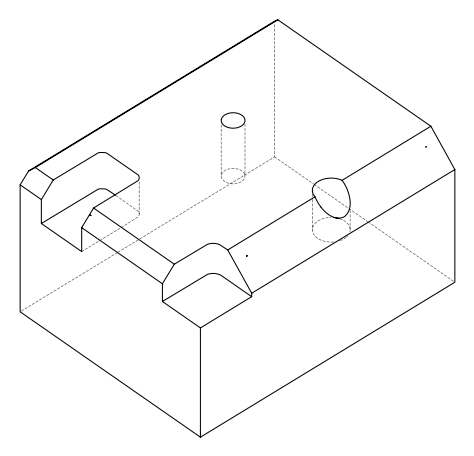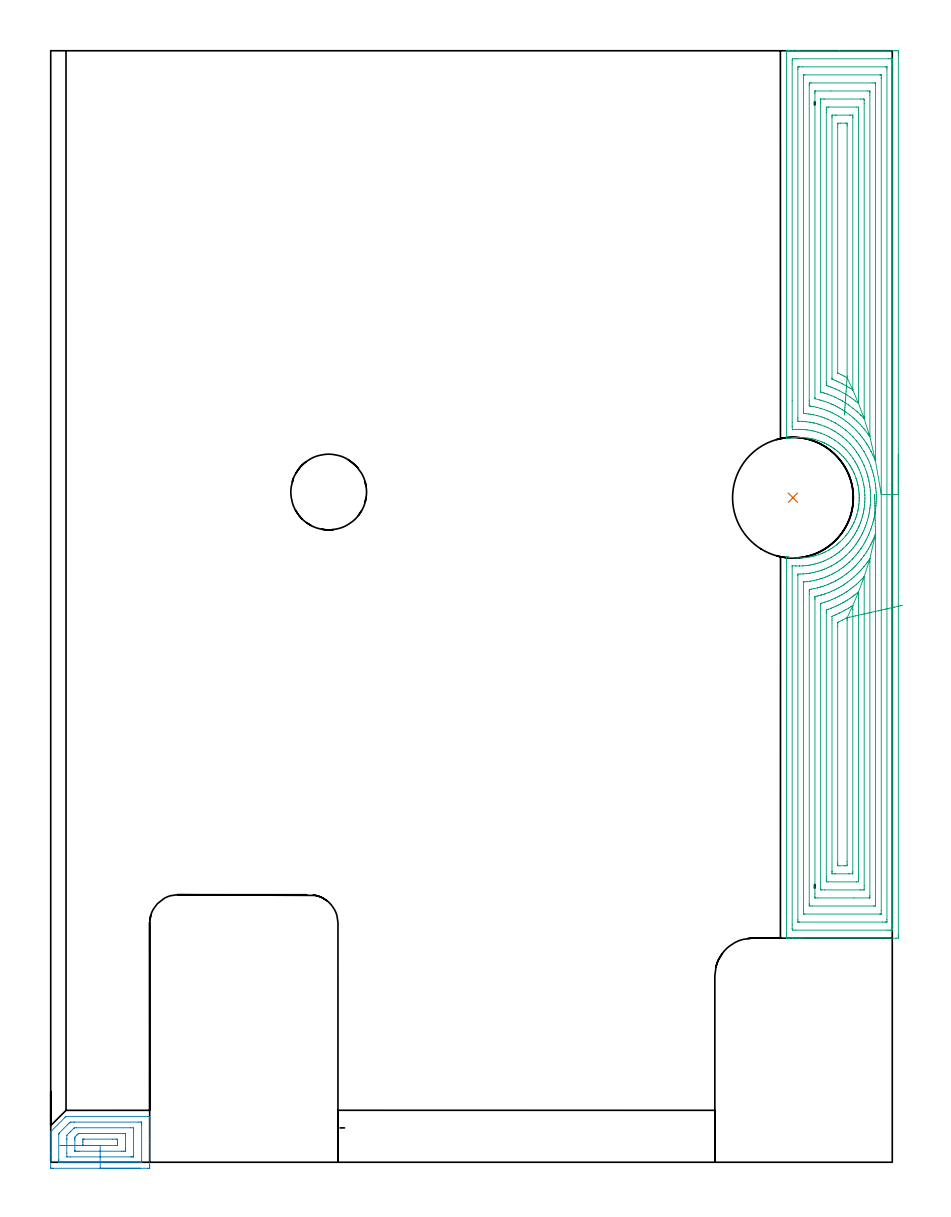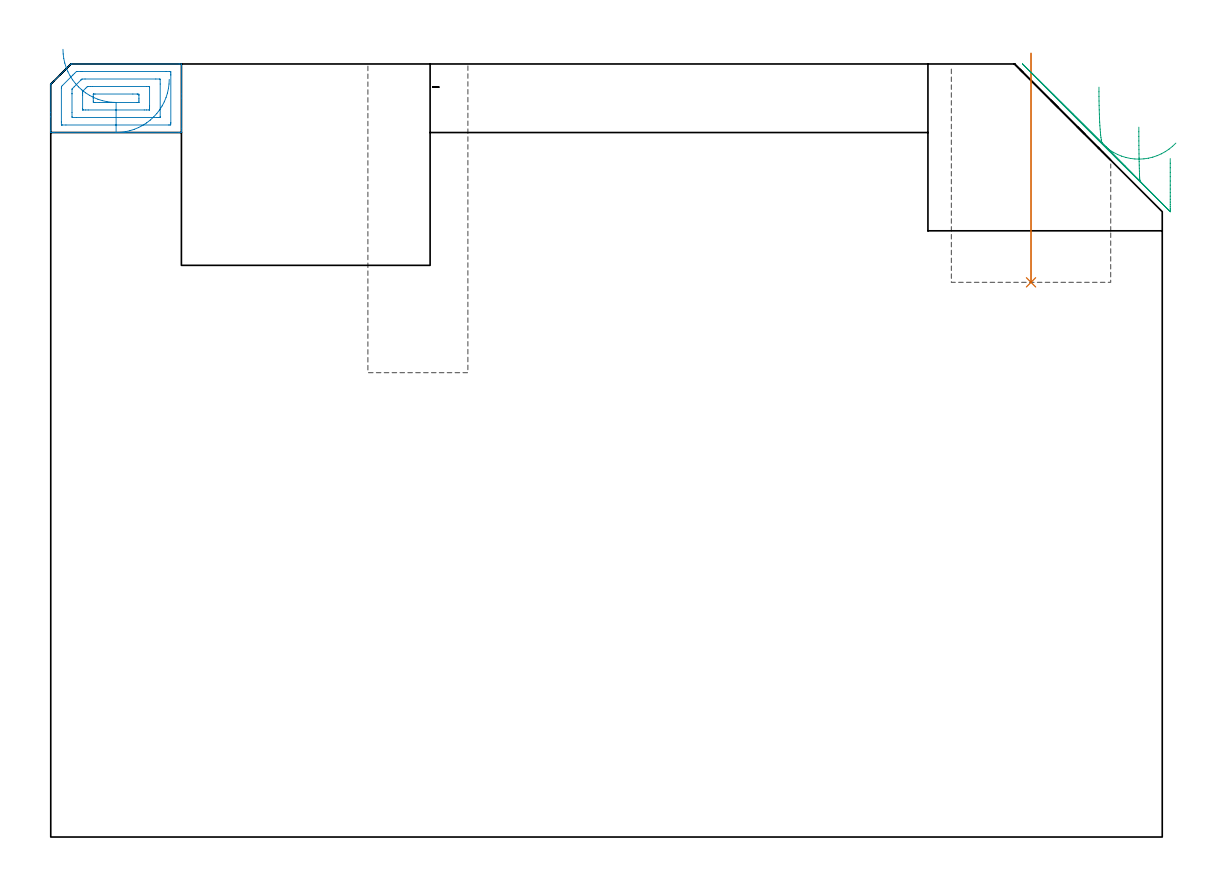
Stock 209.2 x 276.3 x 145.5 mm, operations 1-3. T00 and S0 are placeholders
(PLAN: 8 operations, 4 tool changes, 46 min)
(1 INDEXABLE_INSERT_DRILL_BLIND_HOLE_FROM_SOLID | STEP1POCKET | UGT0302_009 | 0.17 min | 29039 mm3)
(2 AREA_MILL | FG_CHAMFER_SURFACE | UGT0205_001 | 1.21 min | 2611 mm3)
(3 AREA_MILL_1 | FG_CHAMFER_SURFACE_1 | UGT0205_001 | 17.38 min | 85030 mm3)
(4 AREA_MILL_2 | FG_CHAMFER_SURFACE_2 | UGT0205_001 | 4.4 min | 1922 mm3)
(5 AREA_MILL_3 | FG_CHAMFER_SURFACE_3 | UGT0205_001 | 3.99 min | 8928 mm3)
(6 MILL_CORNER_NOTCH_RECTANGULAR | CORNER_NOTCH_RECTANGULAR | NXT0201_012 | Follow Part, ap 4, ae 75% | 5.16 min | 72690 mm3)
(7 MILL_SLOT | SLOT_PARTIAL_RECTANGULAR | NXT0201_011 | Follow Part, ap 3, ae 75% | 12.95 min | 116025 mm3)
(8 MILL_BLIND_HOLE_FROM_SOLID_MATERIAL | STEP1POCKET_1 | NXT0201_012 | Spiral | 0.7 min | 16126 mm3)
(TOOL UGT0302_009 | Indexable Insert Drill 30mm | D30 PA180 FL50 Z2)
(TOOL UGT0205_001 | Chamfer Mill 20 x 3 x 45 deg. | D20 FL50 Z2)
(TOOL NXT0201_012 | ENDMILL 16mm [2P460-1600-NA 1630] | D16 FL38 Z6)
(TOOL NXT0201_011 | ENDMILL 12mm [2P460-1200-NA 1630] | D12 FL38 Z6)
(OP 1 INDEXABLE_INSERT_DRILL_BLIND_HOLE_FROM_SOLID)
G17 G21 G94 G90
T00 M6
G54
G17 G0 G90 X184.5 Y165.2 S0 M3
G43 Z155.5 H0
G94 G81 G98 Z104.4 F250. R147.5
G80
M5
M2
(OP 2 AREA_MILL)
G17 G21 G94 G90
T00 M6
G54
G17 G0 G90 X22.3 Y-1.5 S1061 M3
G43 Z155.5 H0
Z142.6
G94 G1 X22.262 Z141.728 F250.
X22.148 Z140.864
X21.959 Z140.012
X21.697 Z139.18
X21.363 Z138.374
X20.96 Z137.6
X20.492 Z136.864
X19.96 Z136.172
X19.371 Z135.529
X18.728 Z134.94
X18.036 Z134.408
X17.3 Z133.94
X16.526 Z133.537
X15.72 Z133.203
X14.888 Z132.941
X14.036 Z132.752
X13.172 Z132.638
X12.3 Z132.6
X0.702
X0.425 Y-1.499 Z132.601
X0.092 Y-1.494 Z132.602
X0.009 Y-1.491 Z132.605
X0. Y-1.163 Z132.932
Y1.457 Z135.55
Y2.302 Z136.402
X0.001 Y7.589 Z141.689
X0.007 Y7.598 Z141.698
X0.035 Y7.636 Z141.735
X3.504 Y11.105 Z145.203
X3.724 Y11.323 Z145.42
X3.813 Y11.404 Z145.496
X3.941 Y11.4 Z145.5
X24.175
X24.59 Y11.393 Z145.493
X24.6 Y11.074 Z145.174
Y5.795 Z139.895
Y4.95 Z139.044
X24.599 Y-0.741 Z133.354
X24.596 Y-1.163 Z132.932
X24.591 Y-1.49 Z132.605
X24.508 Y-1.494 Z132.602
X24.175 Y-1.5 Z132.6
X12.3
Y-0.086 Z134.014
X2.859
X2.185 Y-0.085 Z134.015
X2.089 Y-0.083 Z134.017
X2.033 Y-0.079 Z134.021
X2.01 Y-0.067 Z134.033
X2.006 Y0.034 Z134.134
X2.001 Y0.4 Z134.5
X2. Y0.584 Z134.684
X2.001 Y6.879 Z140.979
X2.01 Y7.063 Z141.163
X2.019 Y7.158 Z141.258
X2.061 Y7.205 Z141.305
X2.185 Y7.335 Z141.435
X4.166 Y9.316 Z143.416
X4.495 Y9.643 Z143.743
X4.823 Y9.967 Z144.067
X5.036 Y9.979 Z144.079
X5.703 Y9.985 Z144.085
X5.909 Y9.986 Z144.086
X21.741
X22.415 Y9.985 Z144.085
X22.511 Y9.983 Z144.083
X22.567 Y9.979 Z144.079
X22.59 Y9.967 Z144.067
X22.594 Y9.866 Z143.966
X22.599 Y9.5 Z143.6
X22.6 Y9.316 Z143.416
X22.599 Y0.401 Z134.501
X22.592 Y0.217 Z134.317
X22.574 Y-0.079 Z134.021
X22.415 Y-0.083 Z134.017
X22.209 Y-0.085 Z134.015
X12.3 Y-0.086 Z134.014
Y1.328 Z135.428
X4.823 Y1.329 Z135.429
X4.068 Y1.333 Z135.433
X4.04 Y1.335 Z135.435
X4.009 Y1.392 Z135.492
X4.005 Y1.457 Z135.557
X4. Y2.274 Z136.374
Y5.767 Z139.867
Y5.823 Z139.923
X4.005 Y6.636 Z140.736
X4.01 Y6.697 Z140.797
X4.411 Y7.106 Z141.206
X4.823 Y7.524 Z141.624
X5.703 Y8.404 Z142.504
X5.723 Y8.423 Z142.523
X5.744 Y8.443 Z142.543
X5.842 Y8.531 Z142.631
X5.897 Y8.564 Z142.664
X6.453 Y8.571 Z142.671
X19.777
X20.532 Y8.567 Z142.667
X20.56 Y8.565 Z142.665
X20.591 Y8.507 Z142.607
X20.595 Y8.443 Z142.543
X20.6 Y7.626 Z141.726
Y1.513 Z135.613
X20.598 Y1.457 Z135.557
X20.593 Y1.355 Z135.455
X20.591 Y1.336 Z135.436
X20.466 Y1.333 Z135.433
X20.294 Y1.33 Z135.43
X20.035 Y1.329 Z135.429
X19.906 Y1.328 Z135.428
X12.3
Y2.743 Z136.843
X7.047
X6.583
X6.165 Y2.744 Z136.844
X6.021 Y2.748 Z136.848
X6.011 Y2.749 Z136.849
X6.008 Y2.766 Z136.866
X6.003 Y2.813 Z136.913
X6. Y2.908 Z137.008
Y5.528 Z139.628
X6.003 Y5.823 Z139.923
X6.009 Y6.112 Z140.212
X6.013 Y6.252 Z140.352
X6.514 Y6.765 Z140.865
X6.583 Y6.834 Z140.934
X6.835 Y7.077 Z141.177
X6.905 Y7.144 Z141.244
X7.005 Y7.151 Z141.251
X7.462 Y7.155 Z141.255
X7.878 Y7.157 Z141.257
X18.017
X18.435 Y7.155 Z141.255
X18.579 Y7.152 Z141.252
X18.589 Y7.151 Z141.251
X18.592 Y7.134 Z141.234
X18.597 Y7.087 Z141.187
X18.6 Y6.992 Z141.092
Y3.498 Z137.598
X18.598 Y3.203 Z137.303
X18.594 Y2.914 Z137.014
X18.59 Y2.771 Z136.871
X18.581 Y2.749 Z136.849
X18.547 Y2.747 Z136.847
X18.479 Y2.745 Z136.845
X18.017 Y2.743 Z136.843
X17.602
X12.3
Y4.157 Z138.257
X9.141
X8.342 Y4.159 Z138.259
X8.257 Y4.161 Z138.261
X8.01 Y4.173 Z138.273
X8.007 Y4.246 Z138.346
X8.002 Y4.414 Z138.514
X8. Y4.95 Z139.05
X8.001 Y5.289 Z139.389
X8.005 Y5.629 Z139.729
X8.01 Y5.725 Z139.825
X8.013 Y5.737 Z139.837
X8.019 Y5.739 Z139.839
X8.042 Y5.741 Z139.841
X8.142 Y5.743 Z139.843
X8.342
X15.459
X16.258 Y5.741 Z139.841
X16.343 Y5.739 Z139.839
X16.59 Y5.727 Z139.827
X16.593 Y5.654 Z139.754
X16.598 Y5.485 Z139.585
X16.6 Y4.95 Z139.05
X16.599 Y4.611 Z138.711
X16.595 Y4.271 Z138.371
X16.59 Y4.175 Z138.275
X16.587 Y4.162 Z138.262
X16.581 Y4.161 Z138.261
X16.558 Y4.158 Z138.258
X16.458 Y4.157 Z138.257
X16.258
X12.3
X11.428 Z138.295
X10.564 Z138.409
X9.712 Z138.598
X8.88 Z138.86
X8.074 Z139.194
X7.3 Z139.597
X6.564 Z140.065
X5.872 Z140.597
X5.229 Z141.186
X4.64 Z141.829
X4.108 Z142.521
X3.64 Z143.257
X3.237 Z144.031
X2.903 Z144.837
X2.641 Z145.669
X2.452 Z146.52
X2.338 Z147.385
X2.3 Z148.257
G0 Z155.5
M5
M2
(OP 3 AREA_MILL_1)
G17 G21 G94 G90
T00 M6
G54
G17 G0 G90 X210.7 Y176. S1061 M3
G43 Z155.5 H0
Z127.7
G94 G1 Y175.962 Z126.828 F250.
Y175.848 Z125.964
Y175.659 Z125.112
Y175.397 Z124.28
Y175.063 Z123.474
Y174.66 Z122.7
Y174.192 Z121.964
Y173.66 Z121.272
Y173.071 Z120.629
Y172.428 Z120.04
Y171.736 Z119.508
Y171. Z119.04
Y170.226 Z118.637
Y169.42 Z118.303
Y168.588 Z118.041
Y167.737 Z117.852
Y166.872 Z117.738
Y166. Z117.7
Y56.627
X210.699 Y56.298 Z117.701
X210.694 Y55.741 Z117.704
X210.691 Y55.708 Z117.706
X210.139 Y55.7 Z118.258
X186.725 Z141.67
X186.129 Z142.265
X185.542 Z142.855
X185.239 Z143.157
X184.652 Z143.744
X184.35 Z144.045
X183.745 Z144.654
X183.281 Z145.118
X182.939 Z145.452
X182.903 Y55.709 Z145.488
X182.9 Y55.852 Z145.5
Y150.392
X182.903 Y150.513 Z145.488
X182.932 Y150.517 Z145.459
X183.127 Y150.482 Z145.272
X183.34 Y150.443 Z145.059
X183.461 Y150.423 Z144.939
X183.784 Y150.368 Z144.616
X183.917 Y150.348 Z144.483
X184.293 Y150.302 Z144.107
X184.67 Y150.266 Z143.73
X185.556 Y150.219 Z142.844
X186.442 Z141.958
X187.326 Y150.269 Z141.071
X187.907 Y150.33 Z140.489
X188.081 Y150.348 Z140.316
X188.212 Y150.368 Z140.185
X188.671 Y150.455 Z139.728
X189.098 Y150.536 Z139.3
X189.686 Y150.678 Z138.71
X189.984 Y150.75 Z138.413
X190.871 Y151.025 Z137.528
X191.489 Y151.242 Z136.91
X191.588 Y151.284 Z136.811
X191.756 Y151.355 Z136.643
X191.993 Y151.465 Z136.404
X192.354 Y151.63 Z136.043
X192.571 Y151.73 Z135.828
X192.642 Y151.763 Z135.756
X193.366 Y152.136 Z135.032
X193.435 Y152.176 Z134.963
X193.528 Y152.229 Z134.871
X193.974 Y152.5 Z134.426
X194.08 Y152.569 Z134.32
X194.414 Y152.786 Z133.986
X194.766 Y153.031 Z133.634
X195.3 Y153.44 Z133.099
X195.389 Y153.514 Z133.01
X195.466 Y153.578 Z132.93
X195.591 Y153.68 Z132.809
X195.749 Y153.811 Z132.65
X195.888 Y153.925 Z132.512
X195.911 Y153.946 Z132.489
X196.186 Y154.196 Z132.214
X196.355 Y154.362 Z132.044
X196.823 Y154.82 Z131.576
X197.072 Y155.087 Z131.328
X197.614 Y155.714 Z130.784
X197.689 Y155.81 Z130.708
X197.958 Y156.149 Z130.442
X198.289 Y156.609 Z130.111
X198.579 Y157.05 Z129.821
X198.843 Y157.452 Z129.557
X198.873 Y157.503 Z129.527
X198.937 Y157.62 Z129.463
X199.127 Y157.973 Z129.27
X199.24 Y158.18 Z129.158
X199.358 Y158.397 Z129.04
X199.501 Y158.691 Z128.899
X199.583 Y158.865 Z128.813
X199.686 Y159.077 Z128.713
X199.729 Y159.165 Z128.67
X199.784 Y159.292 Z128.615
X199.969 Y159.757 Z128.427
X200.128 Y160.186 Z128.271
X200.133 Y160.203 Z128.266
X200.14 Y160.222 Z128.26
X200.274 Y160.649 Z128.123
X200.325 Y160.807 Z128.073
X200.357 Y160.909 Z128.041
X200.41 Y161.081 Z127.984
X200.414 Y161.095 Z127.98
X200.614 Y161.832 Z127.784
X200.654 Y162.008 Z127.746
X200.675 Y162.114 Z127.725
X200.735 Y162.422 Z127.664
X200.809 Y162.87 Z127.59
X200.836 Y163.087 Z127.563
X200.854 Y163.236 Z127.543
X200.864 Y163.324 Z127.53
X200.882 Y163.465 Z127.513
X200.92 Y163.764 Z127.479
X200.949 Y164.216 Z127.441
X200.968 Y164.482 Z127.423
X200.982 Y164.658 Z127.414
X200.987 Y164.87 Z127.406
X200.995 Y165.108 Z127.403
X200.994 Y165.131 Z127.397
X200.993 Y165.132 Z127.396
X200.991 Y165.158
Y165.273 Z127.403
Y165.293
X200.986 Y165.553 Z127.408
X200.968 Y165.861 Z127.424
X200.961 Y166. Z127.431
X200.956 Y166.099 Z127.44
X200.937 Y166.447 Z127.46
X200.885 Y166.892 Z127.506
X200.852 Y167.219 Z127.546
X200.838 Y167.342 Z127.56
X200.768 Y167.789 Z127.628
X200.685 Y168.236 Z127.715
X200.662 Y168.344 Z127.738
X200.615 Y168.568 Z127.785
X200.546 Y168.85 Z127.854
X200.47 Y169.13 Z127.93
X200.334 Y169.568 Z128.062
X200.299 Y169.685 Z128.099
X200.197 Y170.014 Z128.199
X200.194 Y170.025 Z128.202
X200.037 Y170.473 Z128.361
X199.861 Y170.919 Z128.535
X199.793 Y171.086 Z128.607
X199.764 Y171.153 Z128.636
X199.728 Y171.236 Z128.67
X199.675 Y171.351 Z128.722
X199.597 Y171.526 Z128.802
X199.457 Y171.814 Z128.943
X199.226 Y172.243 Z129.17
X199.171 Y172.346 Z129.225
X198.979 Y172.708 Z129.419
X198.875 Y172.89 Z129.524
X198.843 Y172.946 Z129.556
X198.724 Y173.135 Z129.675
X198.635 Y173.277 Z129.765
X198.42 Y173.603 Z129.98
X197.957 Y174.251 Z130.442
X197.766 Y174.497 Z130.631
X197.689 Y174.589 Z130.707
X197.424 Y174.91 Z130.976
X197.072 Y175.316 Z131.328
X197.003 Y175.391 Z131.397
X196.599 Y175.805 Z131.801
X196.186 Y176.209 Z132.214
X196.104 Y176.286 Z132.296
X195.705 Y176.631 Z132.694
X195.618 Y176.703 Z132.78
X195.466 Y176.827 Z132.93
X195.299 Y176.965 Z133.099
X195.062 Y177.149 Z133.338
X195.021 Y177.18 Z133.378
X194.856 Y177.297 Z133.543
X194.734 Y177.384 Z133.665
X194.577 Y177.495 Z133.819
X194.438 Y177.595 Z133.961
X194.414 Y177.612 Z133.985
X194.055 Y177.849 Z134.345
X193.992 Y177.888 Z134.407
X193.692 Y178.075 Z134.708
X193.601 Y178.127 Z134.798
X193.528 Y178.169 Z134.871
X193.243 Y178.32 Z135.153
X192.962 Y178.471 Z135.437
X192.9 Y178.504 Z135.5
X192.642 Y178.641 Z135.757
X192.354 Y178.782 Z136.045
X192.295 Y178.81 Z136.104
X192.027 Y178.932 Z136.373
X191.946 Y178.969 Z136.453
X191.756 Y179.046 Z136.643
X191.471 Y179.152 Z136.929
X190.871 Y179.375 Z137.528
X190.575 Y179.467 Z137.822
X190.137 Y179.605 Z138.256
X189.982 Y179.653 Z138.412
X189.567 Y179.765 Z138.831
X189.312 Y179.824 Z139.088
X189.099 Y179.873 Z139.301
X188.213 Y180.023 Z140.187
X187.328 Y180.131 Z141.072
X186.442 Y180.181 Z141.958
X185.556 Z142.844
X184.67 Y180.131 Z143.73
X183.784 Y180.027 Z144.616
X183.355 Y179.961 Z145.044
X183.301 Y179.951 Z145.098
X182.907 Y179.888 Z145.493
X182.9 Y180.27 Z145.5
Y276.149
X182.903 Y276.29 Z145.488
X182.938 Y276.293 Z145.454
X183.281 Y276.3 Z145.118
X183.746 Z144.653
X184.35 Z144.045
X185.542 Z142.855
X186.129 Z142.265
X196.06 Z132.337
X209.846 Z118.551
X210.139 Y276.298 Z118.258
X210.692 Y276.293 Z117.706
X210.694 Y276.259 Z117.704
X210.699 Y275.702 Z117.701
X210.7 Y275.14 Z117.7
Y166.
X209.286 Z119.114
Y58.973
X209.283 Y58.081 Z119.117
X209.282 Y58.049 Z119.118
X209.25 Y57.71 Z119.15
X208.739 Y57.702 Z119.661
X208.361 Y57.701 Z120.039
X207.851 Y57.7 Z120.549
X185.239 Y57.701 Z143.161
X184.727 Y57.703 Z143.673
X184.35 Y57.71 Z144.05
X184.318 Y58.081 Z144.082
X184.316 Y58.115 Z144.084
X184.314 Y58.973 Z144.086
X184.315 Y148.162 Z144.085
Y148.197
X184.318 Y148.234 Z144.082
X184.324 Y148.284 Z144.076
X184.35 Z144.05
X185.162 Y148.239 Z143.238
X185.239 Y148.237 Z143.161
X186.071 Y148.22 Z142.329
X186.129 Y148.221 Z142.271
X186.933 Y148.247 Z141.467
X187.018 Y148.253 Z141.382
X187.758 Y148.312 Z140.642
X187.907 Y148.328 Z140.493
X188.252 Y148.372 Z140.148
X188.542 Y148.417 Z139.858
X188.797 Y148.464 Z139.603
X189.287 Y148.562 Z139.113
X189.686 Y148.654 Z138.714
X190.006 Y148.733 Z138.394
X190.575 Y148.89 Z137.825
X190.703 Y148.926 Z137.697
X191.118 Y149.054 Z137.282
X191.376 Y149.143 Z137.024
X191.464 Y149.176 Z136.936
X192.02 Y149.389 Z136.38
X192.354 Y149.534 Z136.046
X192.637 Y149.662 Z135.763
X193.248 Y149.946 Z135.152
X193.825 Y150.254 Z134.575
X194.132 Y150.429 Z134.268
X194.388 Y150.582 Z134.012
X194.801 Y150.838 Z133.599
X194.934 Y150.925 Z133.466
X195.021 Y150.985 Z133.379
X195.455 Y151.295 Z132.945
X195.911 Y151.635 Z132.489
X195.964 Y151.676 Z132.436
X196.032 Y151.73 Z132.368
X196.449 Y152.082 Z131.951
X196.8 Y152.384 Z131.6
X196.925 Y152.496 Z131.475
X197.059 Y152.622 Z131.341
X197.689 Y153.249 Z130.711
X197.819 Y153.383 Z130.581
X197.94 Y153.514 Z130.46
X198.237 Y153.856 Z130.163
X198.579 Y154.255 Z129.821
X198.646 Y154.338 Z129.754
X198.699 Y154.405 Z129.701
X199.028 Y154.846 Z129.372
X199.356 Y155.297 Z129.044
X199.385 Y155.339 Z129.015
X199.401 Y155.364 Z128.999
X199.468 Y155.466 Z128.932
X199.751 Y155.906 Z128.649
X199.931 Y156.189 Z128.469
X200.085 Y156.462 Z128.315
X200.357 Y156.953 Z128.043
X200.402 Y157.036 Z127.998
X200.425 Y157.081 Z127.975
X200.697 Y157.632 Z127.703
X200.862 Y157.973 Z127.538
X200.934 Y158.129 Z127.466
X200.981 Y158.239 Z127.419
X201.238 Y158.869 Z127.162
X201.246 Y158.891 Z127.154
X201.466 Y159.537 Z126.934
X201.538 Y159.757 Z126.862
X201.68 Y160.214 Z126.72
X201.807 Y160.649 Z126.593
X201.847 Y160.793 Z126.553
X201.877 Y160.908 Z126.523
X201.947 Y161.189 Z126.453
X202.028 Y161.541 Z126.372
X202.039 Y161.589 Z126.361
X202.047 Y161.63 Z126.353
X202.136 Y162.107 Z126.264
X202.181 Y162.387 Z126.219
X202.188 Y162.432 Z126.212
X202.28 Y163.179 Z126.12
X202.296 Y163.324 Z126.104
X202.354 Y163.998 Z126.046
X202.368 Y164.216 Z126.032
X202.398 Y164.845 Z126.002
X202.405 Y165.108 Z125.995
X202.39 Y165.745 Z126.01
X202.378 Y166. Z126.022
X202.335 Y166.692 Z126.065
X202.316 Y166.892 Z126.084
X202.229 Y167.691 Z126.171
X202.216 Y167.784 Z126.184
X202.136 Y168.304 Z126.264
X202.066 Y168.676 Z126.334
X202.058 Y168.715 Z126.342
X202.048 Y168.764 Z126.352
X201.859 Y169.568 Z126.541
X201.755 Y169.95 Z126.645
X201.599 Y170.459 Z126.801
X201.514 Y170.728 Z126.886
X201.302 Y171.351 Z127.098
X201.246 Y171.507 Z127.154
X200.943 Y172.243 Z127.457
X200.69 Y172.801 Z127.71
X200.52 Y173.135 Z127.88
X200.357 Y173.445 Z128.043
X200.153 Y173.822 Z128.247
X200.038 Y174.027 Z128.362
X199.912 Y174.241 Z128.488
X199.52 Y174.866 Z128.88
X199.485 Y174.919 Z128.915
X199.468 Y174.944 Z128.932
X198.837 Y175.811 Z129.563
X198.579 Y176.134 Z129.821
X198.096 Y176.703 Z130.304
X197.689 Y177.145 Z130.711
X197.243 Y177.595 Z131.157
X196.8 Y178.016 Z131.6
X196.253 Y178.486 Z132.147
X195.911 Y178.761 Z132.489
X195.077 Y179.378 Z133.323
X195.021 Y179.416 Z133.379
X194.907 Y179.493 Z133.493
X194.132 Y179.97 Z134.268
X193.593 Y180.27 Z134.807
X193.243 Y180.452 Z135.157
X192.872 Y180.642 Z135.528
X192.354 Y180.874 Z136.046
X191.625 Y181.162 Z136.775
X191.464 Y181.222 Z136.936
X191.371 Y181.256 Z137.029
X190.575 Y181.507 Z137.825
X190.08 Y181.659 Z138.32
X189.686 Y181.754 Z138.714
X189.345 Y181.833 Z139.055
X188.937 Y181.914 Z139.463
X188.797 Y181.936 Z139.603
X188.021 Y182.054 Z140.379
X187.892 Y182.07 Z140.508
X187.426 Y182.116 Z140.974
X187.018 Y182.148 Z141.382
X186.918 Y182.155 Z141.482
X186.511 Y182.169 Z141.889
X186.129 Y182.178 Z142.271
X186.004 Y182.179 Z142.396
X185.239 Y182.161 Z143.161
X185.137 Y182.157 Z143.263
X184.35 Y182.11 Z144.05
X184.316 Y182.946 Z144.084
X184.315 Y182.981 Z144.085
X184.314 Y183.838 Z144.086
Y189.412
Y273.027
X184.317 Y273.919 Z144.083
X184.318 Y273.951 Z144.082
X184.35 Y274.29 Z144.05
X184.862 Y274.298 Z143.538
X185.239 Y274.299 Z143.161
X185.749 Y274.3 Z142.651
X208.361 Y274.299 Z120.039
X208.873 Y274.297 Z119.527
X209.25 Y274.29 Z119.15
X209.279 Y273.919 Z119.121
X209.286 Y273.063 Z119.114
Y272.991
Y166.
X207.872 Z120.528
X207.871 Y60.356 Z120.529
X207.869 Y59.865 Z120.531
X207.867 Y59.765 Z120.533
X207.865 Y59.723 Z120.535
X207.8 Y59.71 Z120.6
X207.634 Y59.702 Z120.766
X207.471 Y59.701 Z120.929
X206.747 Y59.7 Z121.653
X186.129 Z142.271
X185.964 Y59.702 Z142.436
X185.855 Y59.705 Z142.545
X185.767 Y59.71 Z142.633
X185.735 Y59.717 Z142.665
X185.734 Y59.733 Z142.666
X185.731 Y59.865 Z142.669
X185.729 Y60.266 Z142.671
Y145.888
X185.73 Y146.022 Z142.67
X185.732 Y146.129 Z142.668
X185.735 Y146.197 Z142.665
X185.742 Y146.215 Z142.658
X186.281 Y146.225 Z142.119
X187.018 Y146.253 Z141.382
X187.137 Y146.259 Z141.263
X187.907 Y146.32 Z140.493
X187.961 Y146.325 Z140.439
X188.432 Y146.378 Z139.968
X188.742 Y146.433 Z139.658
X188.797 Y146.444 Z139.603
X189.486 Y146.579 Z138.915
X189.686 Y146.625 Z138.714
X190.203 Y146.752 Z138.197
X190.575 Y146.852 Z137.825
X190.9 Y146.945 Z137.5
X191.464 Y147.119 Z136.936
X191.579 Y147.156 Z136.821
X191.909 Y147.27 Z136.491
X192.232 Y147.393 Z136.168
X192.354 Y147.443 Z136.046
X192.853 Y147.661 Z135.547
X193.243 Y147.839 Z135.157
X193.462 Y147.942 Z134.938
X193.915 Y148.162 Z134.485
X194.058 Y148.236 Z134.342
X194.132 Y148.277 Z134.268
X194.629 Y148.556 Z133.771
X195.021 Y148.79 Z133.379
X195.185 Y148.891 Z133.215
X195.442 Y149.054 Z132.958
X195.721 Y149.244 Z132.679
X195.911 Y149.378 Z132.489
X196.237 Y149.618 Z132.163
X196.675 Y149.946 Z131.725
X196.744 Y150.002 Z131.656
X196.8 Y150.048 Z131.6
X197.226 Y150.411 Z131.174
X197.689 Y150.809 Z130.711
X197.705 Y150.822 Z130.695
X198.579 Y151.684 Z129.821
X198.601 Y151.707 Z129.799
X198.622 Y151.73 Z129.778
X199.018 Y152.181 Z129.382
X199.403 Y152.622 Z128.997
X199.468 Y152.701 Z128.932
X199.821 Y153.159 Z128.579
X200.091 Y153.514 Z128.309
X200.203 Y153.669 Z128.197
X200.357 Y153.89 Z128.043
X200.564 Y154.198 Z127.836
X200.699 Y154.405 Z127.701
X200.911 Y154.741 Z127.489
X201.044 Y154.956 Z127.356
X201.243 Y155.3 Z127.157
X201.551 Y155.884 Z126.849
X201.708 Y156.189 Z126.692
X201.85 Y156.476 Z126.55
X202.143 Y157.081 Z126.257
X202.394 Y157.714 Z126.006
X202.495 Y157.973 Z125.905
X202.634 Y158.366 Z125.766
X202.805 Y158.865 Z125.595
X202.859 Y159.031 Z125.541
X203.025 Y159.561 Z125.375
X203.068 Y159.713 Z125.332
X203.08 Y159.757 Z125.32
X203.253 Y160.42 Z125.147
X203.309 Y160.649 Z125.091
X203.414 Y161.151 Z124.986
X203.486 Y161.541 Z124.914
X203.548 Y161.908 Z124.852
X203.621 Y162.432 Z124.779
X203.653 Y162.694 Z124.747
X203.721 Y163.324 Z124.679
X203.737 Y163.502 Z124.663
X203.788 Y164.216 Z124.612
X203.795 Y164.336 Z124.605
X203.82 Y165.108 Z124.58
X203.821 Y165.201 Z124.579
X203.798 Y166. Z124.602
X203.792 Y166.122 Z124.608
X203.742 Y166.892 Z124.658
X203.726 Y167.081 Z124.674
X203.648 Y167.784 Z124.752
X203.611 Y168.088 Z124.789
X203.52 Y168.676 Z124.88
X203.431 Y169.16 Z124.969
X203.344 Y169.568 Z125.056
X203.175 Y170.309 Z125.225
X203.135 Y170.459 Z125.265
X203.025 Y170.847 Z125.375
X202.87 Y171.351 Z125.53
X202.798 Y171.579 Z125.602
X202.567 Y172.243 Z125.833
X202.275 Y172.995 Z126.125
X202.217 Y173.135 Z126.183
X202.136 Y173.324 Z126.264
X201.804 Y174.027 Z126.596
X201.614 Y174.396 Z126.786
X201.341 Y174.919 Z127.059
X201.246 Y175.092 Z127.154
X200.984 Y175.546 Z127.416
X200.815 Y175.811 Z127.585
X200.357 Y176.504 Z128.043
X200.22 Y176.703 Z128.18
X199.873 Y177.188 Z128.527
X199.552 Y177.595 Z128.848
X199.468 Y177.696 Z128.932
X198.783 Y178.486 Z129.617
X198.685 Y178.593 Z129.715
X198.579 Y178.705 Z129.821
X197.905 Y179.378 Z130.495
X197.689 Y179.581 Z130.711
X196.902 Y180.27 Z131.498
X196.8 Y180.353 Z131.6
X196.423 Y180.649 Z131.977
X195.911 Y181.019 Z132.489
X195.71 Y181.162 Z132.69
X195.021 Y181.601 Z133.379
X194.747 Y181.772 Z133.653
X194.256 Y182.054 Z134.144
X194.132 Y182.121 Z134.268
X193.989 Y182.197 Z134.411
X193.243 Y182.567 Z135.157
X192.984 Y182.686 Z135.416
X192.38 Y182.946 Z136.02
X192.338 Y182.962 Z136.062
X191.464 Y183.269 Z136.936
X190.977 Y183.434 Z137.423
X190.575 Y183.55 Z137.825
X189.748 Y183.776 Z138.652
X189.686 Y183.79 Z138.714
X189.647 Y183.799 Z138.753
X189.462 Y183.838 Z138.938
X188.797 Y183.947 Z139.603
X188.667 Y183.968 Z139.733
X187.907 Y184.069 Z140.493
X187.645 Y184.101 Z140.755
X187.018 Y184.145 Z141.382
X186.693 Y184.164 Z141.707
X186.129 Y184.176 Z142.271
X185.783 Y184.185 Z142.617
X185.735 Y184.195 Z142.665
X185.733 Y184.234 Z142.667
X185.73 Y184.73 Z142.67
X185.729 Y185.131 Z142.671
Y271.644
X185.731 Y272.135 Z142.669
X185.733 Y272.235 Z142.667
X185.735 Y272.277 Z142.665
X185.8 Y272.29 Z142.6
X185.967 Y272.298 Z142.433
X186.129 Y272.299 Z142.271
X186.854 Y272.3 Z141.546
X207.471 Z120.929
X207.636 Y272.299 Z120.764
X207.746 Y272.295 Z120.654
X207.833 Y272.29 Z120.567
X207.865 Y272.283 Z120.535
X207.867 Y272.267 Z120.533
X207.869 Y272.135 Z120.531
X207.871 Y271.734 Z120.529
X207.872 Y166. Z120.528
X206.457 Z121.943
Y62.541
X206.453 Y61.778 Z121.947
X206.45 Y61.725 Z121.95
X206.447 Y61.71 Z121.953
X206.426 Y61.708 Z121.974
X206.321 Y61.703 Z122.079
X206.112 Y61.701 Z122.288
X187.467 Z140.933
X187.273 Y61.703 Z141.127
X187.176 Y61.707 Z141.224
X187.155 Y61.71 Z141.245
X187.149 Y61.719 Z141.251
X187.148 Y61.755 Z141.252
X187.143 Y62.415 Z141.257
Y62.541
Y144.086
X187.145 Y144.182 Z141.255
X187.147 Y144.229 Z141.253
X187.149 Y144.244 Z141.251
X187.172 Y144.248 Z141.228
X187.343 Y144.268 Z141.057
X187.907 Y144.321 Z140.493
X188.155 Y144.346 Z140.245
X188.797 Y144.434 Z139.603
X188.936 Y144.455 Z139.464
X189.686 Y144.593 Z138.714
X189.693 Y144.595 Z138.707
X190.403 Y144.768 Z137.997
X190.575 Y144.814 Z137.825
X191.099 Y144.961 Z137.301
X191.464 Y145.072 Z136.936
X191.778 Y145.172 Z136.622
X192.354 Y145.37 Z136.046
X192.44 Y145.4 Z135.96
X192.671 Y145.487 Z135.729
X193.071 Y145.659 Z135.329
X193.243 Y145.735 Z135.157
X193.681 Y145.939 Z134.719
X194.132 Y146.153 Z134.268
X194.283 Y146.227 Z134.117
X194.583 Y146.378 Z133.817
X194.866 Y146.534 Z133.534
X195.021 Y146.623 Z133.379
X195.426 Y146.864 Z132.974
X195.911 Y147.162 Z132.489
X196.082 Y147.27 Z132.318
X196.506 Y147.565 Z131.894
X196.8 Y147.776 Z131.6
X197.022 Y147.94 Z131.378
X197.314 Y148.162 Z131.086
X197.522 Y148.33 Z130.878
X197.689 Y148.469 Z130.711
X198.005 Y148.738 Z130.395
X198.371 Y149.054 Z130.029
X198.479 Y149.154 Z129.921
X198.579 Y149.248 Z129.821
X199.29 Y149.946 Z129.11
X199.378 Y150.036 Z129.022
X199.468 Y150.132 Z128.932
X199.801 Y150.504 Z128.599
X200.096 Y150.838 Z128.304
X200.217 Y150.979 Z128.183
X200.357 Y151.148 Z128.043
X200.615 Y151.472 Z127.785
X200.816 Y151.73 Z127.584
X201. Y151.977 Z127.4
X201.246 Y152.317 Z127.154
X201.372 Y152.496 Z127.028
X201.457 Y152.622 Z126.943
X201.726 Y153.032 Z126.674
X202.038 Y153.514 Z126.362
X202.076 Y153.574 Z126.324
X202.136 Y153.675 Z126.264
X202.395 Y154.145 Z126.005
X202.537 Y154.405 Z125.863
X202.705 Y154.727 Z125.695
X202.998 Y155.297 Z125.402
X203.007 Y155.315 Z125.393
X203.025 Y155.352 Z125.375
X203.29 Y155.924 Z125.11
X203.404 Y156.189 Z124.996
X203.553 Y156.551 Z124.847
X203.764 Y157.081 Z124.636
X203.805 Y157.191 Z124.595
X203.914 Y157.499 Z124.486
X204.033 Y157.853 Z124.367
X204.072 Y157.973 Z124.328
X204.246 Y158.533 Z124.154
X204.345 Y158.865 Z124.055
X204.445 Y159.224 Z123.955
X204.587 Y159.757 Z123.813
X204.63 Y159.931 Z123.77
X204.789 Y160.649 Z123.611
X204.792 Y160.66 Z123.608
X204.803 Y160.723 Z123.597
X204.923 Y161.421 Z123.477
X204.941 Y161.541 Z123.459
X205.03 Y162.206 Z123.37
X205.056 Y162.432 Z123.344
X205.116 Y163.01 Z123.284
X205.144 Y163.324 Z123.256
X205.181 Y163.838 Z123.219
X205.203 Y164.216 Z123.197
X205.221 Y164.689 Z123.179
X205.234 Y165.108 Z123.166
X205.224 Y165.578 Z123.176
X205.21 Y166. Z123.19
X205.186 Y166.509 Z123.214
X205.161 Y166.892 Z123.239
X205.112 Y167.474 Z123.288
X205.08 Y167.784 Z123.32
X204.998 Y168.48 Z123.402
X204.969 Y168.676 Z123.431
X204.829 Y169.542 Z123.571
X204.824 Y169.568 Z123.576
X204.803 Y169.679 Z123.597
X204.629 Y170.459 Z123.771
X204.576 Y170.688 Z123.824
X204.401 Y171.351 Z123.999
X204.235 Y171.921 Z124.165
X204.133 Y172.243 Z124.267
X203.914 Y172.915 Z124.486
X203.837 Y173.135 Z124.563
X203.792 Y173.258 Z124.608
X203.48 Y174.027 Z124.92
X203.147 Y174.797 Z125.253
X203.089 Y174.919 Z125.311
X203.025 Y175.052 Z125.375
X202.631 Y175.811 Z125.769
X202.168 Y176.67 Z126.232
X202.149 Y176.703 Z126.251
X202.136 Y176.725 Z126.264
X201.57 Y177.595 Z126.83
X201.246 Y178.069 Z127.154
X200.947 Y178.486 Z127.453
X200.357 Y179.245 Z128.043
X200.248 Y179.378 Z128.152
X199.468 Y180.269 Z128.932
X199.456 Y180.282 Z128.944
X198.687 Y181.053 Z129.713
X198.579 Y181.157 Z129.821
X198.572 Y181.162 Z129.828
X197.689 Y181.93 Z130.711
X197.542 Y182.054 Z130.858
X196.8 Y182.613 Z131.6
X196.344 Y182.946 Z132.056
X195.911 Y183.226 Z132.489
X195.155 Y183.704 Z133.245
X195.021 Y183.778 Z133.379
X194.913 Y183.838 Z133.487
X194.132 Y184.24 Z134.268
X193.341 Y184.631 Z135.059
X193.243 Y184.673 Z135.157
X193.105 Y184.73 Z135.295
X192.354 Y185.013 Z136.046
X191.903 Y185.181 Z136.497
X191.464 Y185.321 Z136.936
X190.613 Y185.584 Z137.787
X190.575 Y185.594 Z137.825
X190.469 Y185.622 Z137.931
X189.686 Y185.803 Z138.714
X189.459 Y185.849 Z138.941
X188.797 Y185.953 Z139.603
X188.407 Y186.012 Z139.993
X187.907 Y186.072 Z140.493
X187.403 Y186.128 Z140.997
X187.227 Y186.149 Z141.173
X187.15 Y186.169 Z141.251
X187.145 Y186.386 Z141.255
X187.144 Y186.513 Z141.256
X187.143 Y187.28 Z141.257
Y269.459
X187.147 Y270.222 Z141.253
X187.149 Y270.275 Z141.251
X187.153 Y270.29 Z141.247
X187.174 Y270.292 Z141.226
X187.279 Y270.297 Z141.121
X187.488 Y270.299 Z140.912
X206.133 Z122.267
X206.327 Y270.297 Z122.073
X206.424 Y270.293 Z121.976
X206.445 Y270.29 Z121.955
X206.451 Y270.281 Z121.949
X206.452 Y270.245 Z121.948
X206.457 Y269.585 Z121.943
Y269.459
Y166.
X205.038 Y174.25 Z123.362
X204.983 Y174.368 Z123.417
X204.886 Y174.6 Z123.514
X204.803 Y174.8 Z123.597
X204.756 Y174.919 Z123.644
X204.722 Y175. Z123.678
X204.359 Y175.811 Z124.041
X203.945 Y176.672 Z124.455
X203.929 Y176.703 Z124.471
X203.914 Y176.731 Z124.486
X203.444 Y177.595 Z124.956
X203.294 Y177.864 Z125.106
X203.025 Y178.314 Z125.375
X202.959 Y178.42 Z125.441
X202.917 Y178.486 Z125.483
X202.721 Y178.792 Z125.679
X202.321 Y179.378 Z126.079
X202.136 Y179.638 Z126.264
X201.661 Y180.27 Z126.739
X201.246 Y180.8 Z127.154
X200.934 Y181.162 Z127.466
X200.357 Y181.812 Z128.043
X200.127 Y182.054 Z128.273
X199.468 Y182.709 Z128.932
X199.214 Y182.946 Z129.186
X198.579 Y183.499 Z129.821
X198.177 Y183.838 Z130.223
X197.689 Y184.209 Z130.711
X196.989 Y184.73 Z131.411
X196.8 Y184.856 Z131.6
X196.441 Y185.09 Z131.959
X195.911 Y185.413 Z132.489
X195.564 Y185.622 Z132.836
X195.021 Y185.909 Z133.379
X194.422 Y186.223 Z133.978
X194.132 Y186.363 Z134.268
X193.815 Y186.513 Z134.585
X193.243 Y186.744 Z135.157
X192.862 Y186.896 Z135.538
X192.354 Y187.076 Z136.046
X191.508 Y187.362 Z136.892
X191.464 Y187.375 Z136.936
X191.362 Y187.405 Z137.038
X190.575 Y187.617 Z137.825
X190.29 Y187.691 Z138.11
X189.686 Y187.818 Z138.714
X189.185 Y187.908 Z139.215
X188.797 Y187.97 Z139.603
X188.693 Y187.987 Z139.707
X188.617 Y188.002 Z139.783
X188.573 Y188.011 Z139.827
X188.564 Y188.058 Z139.836
X188.56 Y188.297 Z139.84
X188.558 Y188.536 Z139.842
X188.557 Y189.189 Z139.843
Y189.43
X188.558 Y267.675 Z139.842
X188.559 Y267.913 Z139.841
X188.564 Y268.156 Z139.836
X188.57 Y268.29 Z139.83
X188.641 Y268.293 Z139.759
X188.797 Y268.297 Z139.603
X189.064 Y268.3 Z139.336
X204.181 Y268.299 Z124.219
X204.803 Y268.293 Z123.597
X205.01 Y268.29 Z123.39
X205.036 Y268.282 Z123.364
X205.039 Y268.204 Z123.361
X205.042 Y268.076 Z123.358
X205.043 Y267.916 Z123.357
Y267.675
Y174.679
X205.041 Y174.438 Z123.359
X205.039 Y174.279 Z123.361
X205.038 Y174.25 Z123.362
X203.622 Y180.404 Z124.778
X203.421 Y180.666 Z124.979
X203.366 Y180.74 Z125.034
X203.171 Y181.016 Z125.229
X203.064 Y181.162 Z125.336
X203.025 Y181.213 Z125.375
X202.376 Y182.054 Z126.024
X202.136 Y182.355 Z126.264
X201.622 Y182.946 Z126.778
X201.246 Y183.367 Z127.154
X200.792 Y183.838 Z127.608
X200.357 Y184.269 Z128.043
X199.862 Y184.73 Z128.538
X199.468 Y185.073 Z128.932
X198.82 Y185.622 Z129.58
X198.579 Y185.808 Z129.821
X197.836 Y186.366 Z130.564
X197.689 Y186.474 Z130.711
X197.634 Y186.513 Z130.766
X196.8 Y187.041 Z131.6
X196.213 Y187.405 Z132.187
X195.911 Y187.574 Z132.489
X195.543 Y187.775 Z132.857
X195.021 Y188.037 Z133.379
X194.5 Y188.297 Z133.9
X194.132 Y188.46 Z134.268
X193.847 Y188.583 Z134.553
X193.243 Y188.814 Z135.157
X192.429 Y189.113 Z135.971
X192.354 Y189.138 Z136.046
X192.198 Y189.189 Z136.202
X191.464 Y189.409 Z136.936
X191.155 Y189.499 Z137.245
X189.989 Y189.796 Z138.411
X189.977 Y189.804 Z138.423
X189.975 Y189.817 Z138.425
X189.973 Y189.854 Z138.427
X189.971 Y189.93 Z138.429
Y190.081
Y265.605
X189.973 Y265.892 Z138.427
X189.976 Y266.194 Z138.424
X189.978 Y266.267 Z138.422
X189.987 Y266.29 Z138.413
X190.033 Y266.293 Z138.367
X190.17 Y266.298 Z138.23
X193.947 Y266.3 Z134.453
X203.025 Y266.299 Z125.375
X203.51 Y266.297 Z124.89
X203.606 Y266.29 Z124.794
X203.622 Y266.287 Z124.778
X203.624 Y266.255 Z124.776
X203.627 Y266.18 Z124.773
X203.628 Y265.892 Z124.772
X203.629 Y265.286 Z124.771
Y181.162
X203.628 Y180.719 Z124.772
X203.626 Y180.559 Z124.774
X203.622 Y180.404 Z124.778
X202.201 Y184.87 Z126.199
X202.184 Y184.887 Z126.216
X202.136 Y184.934 Z126.264
X201.464 Y185.622 Z126.936
X201.355 Y185.73 Z127.045
X201.246 Y185.834 Z127.154
X200.516 Y186.513 Z127.884
X200.357 Y186.652 Z128.043
X199.471 Y187.405 Z128.929
X199.457 Y187.416 Z128.943
X198.579 Y188.068 Z129.821
X198.264 Y188.297 Z130.136
X197.689 Y188.667 Z130.711
X196.867 Y189.189 Z131.533
X196.825 Y189.214 Z131.575
X196.8 Y189.229 Z131.6
X196.249 Y189.528 Z132.151
X195.911 Y189.706 Z132.489
X195.183 Y190.081 Z133.217
X195.021 Y190.159 Z133.379
X194.874 Y190.229 Z133.526
X194.132 Y190.539 Z134.268
X193.378 Y190.837 Z135.022
X193.243 Y190.886 Z135.157
X192.999 Y190.973 Z135.401
X192.354 Y191.183 Z136.046
X192.046 Y191.282 Z136.354
X191.464 Y191.457 Z136.936
X191.41 Y191.476 Z136.99
X191.398 Y191.481 Z137.002
X191.392 Y191.522 Z137.008
X191.389 Y191.627 Z137.011
X191.386 Y191.785 Z137.014
X191.385 Y191.865 Z137.015
Y263.295
X191.386 Y264.108 Z137.014
X191.388 Y264.185 Z137.012
X191.392 Y264.264 Z137.008
X191.398 Y264.291 Z137.002
X191.417 Y264.293 Z136.983
X191.464 Y264.296 Z136.936
X192.162 Y264.3 Z136.238
X192.354 Z136.046
X201.246 Z127.154
X201.946 Y264.298 Z126.454
X202.136 Y264.293 Z126.264
X202.194 Y264.29 Z126.206
X202.208 Y264.186 Z126.192
X202.212 Y264.108 Z126.188
X202.214 Y264.03 Z126.186
X202.215 Y263.216 Z126.185
X202.214 Y185.463 Z126.186
X202.213 Y185.304 Z126.187
X202.208 Y184.988 Z126.192
X202.201 Y184.87 Z126.199
X200.796 Y188.634 Z127.604
X200.771 Y188.649 Z127.629
X200.103 Y189.189 Z128.297
X199.468 Y189.665 Z128.932
X198.904 Y190.081 Z129.496
X198.579 Y190.295 Z129.821
X197.981 Y190.68 Z130.419
X197.689 Y190.861 Z130.711
X197.507 Y190.973 Z130.893
X196.8 Y191.368 Z131.6
X195.965 Y191.811 Z132.435
X195.911 Y191.838 Z132.489
X195.857 Y191.865 Z132.543
X195.289 Y192.133 Z133.111
X195.021 Y192.25 Z133.379
X194.353 Y192.535 Z134.047
X194.132 Y192.621 Z134.268
X193.777 Y192.757 Z134.623
X193.243 Y192.943 Z135.157
X192.958 Y193.043 Z135.442
X192.83 Y193.095 Z135.57
X192.806 Y193.107 Z135.594
X192.804 Y193.135 Z135.596
X192.802 Y193.199 Z135.598
X192.8 Y193.649 Z135.6
Y194.093
Y260.985
X192.802 Y261.432 Z135.598
X192.806 Y261.87 Z135.594
X192.817 Y262.29 Z135.583
X193.243 Y262.299 Z135.157
X193.267 Y262.3 Z135.133
X200.381 Z128.019
X200.774 Y262.29 Z127.626
X200.794 Y262.163 Z127.606
X200.797 Y261.883 Z127.603
X200.799 Y261.432 Z127.601
X200.8 Y260.988 Z127.6
Y188.745
X200.799 Y188.681 Z127.601
X200.797 Y188.643 Z127.603
X200.796 Y188.634 Z127.604
X199.381 Y191.995 Z129.019
X199.373 Y191.996 Z129.027
X199.3 Y192.033 Z129.1
X198.579 Y192.489 Z129.821
X198.15 Y192.757 Z130.25
X197.689 Y193.02 Z130.711
X197.091 Y193.357 Z131.309
X196.8 Y193.508 Z131.6
X196.526 Y193.649 Z131.874
X195.911 Y193.945 Z132.489
X195.363 Y194.198 Z133.037
X195.021 Y194.34 Z133.379
X194.532 Y194.54 Z133.868
X194.296 Y194.641 Z134.104
X194.22 Y194.675 Z134.18
X194.218 Y194.694 Z134.182
X194.216 Y194.743 Z134.184
X194.214 Y194.946 Z134.186
Y259.648
X194.218 Y260.053 Z134.182
X194.221 Y260.254 Z134.179
X194.227 Y260.29 Z134.173
X194.279 Y260.294 Z134.121
X194.374 Y260.298 Z134.026
X195.021 Y260.3 Z133.379
X195.261 Z133.139
X198.579 Z129.821
X198.819 Z129.581
X199.3 Y260.293 Z129.1
X199.353 Y260.29 Z129.047
X199.38 Y260.285 Z129.02
X199.381 Y260.249 Z129.019
X199.384 Y260.077 Z129.016
X199.386 Y259.73 Z129.014
Y259.648
Y192.149
X199.385 Y192.048 Z129.015
X199.382 Y191.999 Z129.018
X199.381 Y191.995 Z129.019
X197.966 Y195.034 Z130.434
X197.935 Y195.047 Z130.465
X197.867 Y195.08 Z130.533
X197.196 Y195.432 Z131.204
X196.8 Y195.631 Z131.6
X196.407 Y195.827 Z131.993
X195.911 Y196.051 Z132.489
X195.723 Y196.137 Z132.677
X195.651 Y196.173 Z132.749
X195.634 Y196.183 Z132.766
X195.632 Y196.197 Z132.768
X195.63 Y196.23 Z132.77
X195.629 Y196.324 Z132.771
X195.628 Y257.256 Z132.772
X195.629 Y257.865 Z132.771
X195.632 Y258.144 Z132.768
X195.635 Y258.241 Z132.765
X195.645 Y258.29 Z132.755
X195.694 Y258.292 Z132.706
X195.911 Y258.296 Z132.489
X196.366 Y258.3 Z132.034
X197.689 Y258.299 Z130.711
X197.834 Y258.297 Z130.566
X197.949 Y258.292 Z130.451
X197.962 Y258.29 Z130.438
X197.965 Y258.277 Z130.435
X197.969 Y258.229 Z130.431
X197.971 Y258.148 Z130.429
X197.972 Y257.865 Z130.428
Y257.581
Y195.432
X197.97 Y195.151 Z130.43
X197.967 Y195.055 Z130.433
X197.966 Y195.034 Z130.434
X197.902 Y194.17 Z130.536
X197.84 Y193.318 Z130.713
X197.779 Y192.484 Z130.963
X197.719 Y191.676 Z131.285
X197.662 Y190.898 Z131.677
X197.608 Y190.158 Z132.135
X197.557 Y189.46 Z132.657
X197.509 Y188.811 Z133.237
X197.465 Y188.214 Z133.871
X197.426 Y187.674 Z134.556
X197.391 Y187.196 Z135.285
X197.36 Y186.784 Z136.053
X197.335 Y186.439 Z136.854
X197.315 Y186.166 Z137.682
X197.3 Y185.966 Z138.531
X197.291 Y185.84 Z139.395
X197.287 Y185.79 Z140.265
X197.289 Y185.815 Z141.137
G0 X204.795 Y165.935 Z133.608
G1 Y165.919 Z132.736
X204.798 Y165.826 Z131.868
X204.802 Y165.659 Z131.012
X204.808 Y165.417 Z130.174
X204.816 Y165.104 Z129.36
X204.825 Y164.72 Z128.576
X204.836 Y164.27 Z127.829
X204.849 Y163.757 Z127.124
X204.863 Y163.183 Z126.466
X204.879 Y162.555 Z125.861
X204.896 Y161.877 Z125.313
X204.914 Y161.153 Z124.826
X204.933 Y160.39 Z124.404
X204.953 Y159.593 Z124.051
X204.973 Y158.768 Z123.768
X204.994 Y157.921 Z123.558
X205.016 Y157.06 Z123.422
X205.037 Y156.19 Z123.363
X205.042 Y155.996 Z123.358
X205.043 Y155.949 Z123.357
X205.042 Y64.325 Z123.358
X205.041 Y64.087 Z123.359
X205.036 Y63.845 Z123.364
X205.03 Y63.71 Z123.37
X204.959 Y63.707 Z123.441
X204.803 Y63.703 Z123.597
X204.537 Y63.7 Z123.863
X189.419 Y63.701 Z138.981
X188.797 Y63.707 Z139.603
X188.59 Y63.71 Z139.81
X188.564 Y63.718 Z139.836
X188.561 Y63.796 Z139.839
X188.559 Y63.924 Z139.841
X188.557 Y64.084 Z139.843
Y64.325
Y141.267
X188.56 Y141.919 Z139.84
X188.563 Y142.153 Z139.837
X188.571 Y142.377 Z139.829
X188.797 Y142.416 Z139.603
X189.131 Y142.475 Z139.269
X189.686 Y142.579 Z138.714
X189.878 Y142.618 Z138.522
X190.575 Y142.777 Z137.825
X190.603 Y142.783 Z137.797
X190.712 Y142.811 Z137.688
X191.3 Y142.976 Z137.1
X191.464 Y143.025 Z136.936
X191.979 Y143.186 Z136.421
X192.354 Y143.312 Z136.046
X192.641 Y143.415 Z135.759
X193.243 Y143.642 Z135.157
X193.286 Y143.659 Z135.114
X193.39 Y143.703 Z135.01
X193.901 Y143.934 Z134.499
X194.132 Y144.043 Z134.268
X194.504 Y144.222 Z133.896
X195.021 Y144.477 Z133.379
X195.099 Y144.517 Z133.301
X195.245 Y144.595 Z133.155
X195.669 Y144.837 Z132.731
X195.911 Y144.98 Z132.489
X196.224 Y145.172 Z132.176
X196.725 Y145.487 Z131.675
X196.77 Y145.517 Z131.63
X196.8 Y145.538 Z131.6
X197.29 Y145.887 Z131.11
X197.689 Y146.177 Z130.711
X197.805 Y146.263 Z130.595
X197.955 Y146.378 Z130.445
X198.299 Y146.659 Z130.101
X198.579 Y146.89 Z129.821
X198.784 Y147.065 Z129.616
X199.02 Y147.27 Z129.38
X199.254 Y147.485 Z129.146
X199.468 Y147.687 Z128.932
X199.708 Y147.921 Z128.692
X199.953 Y148.162 Z128.447
X200.153 Y148.367 Z128.247
X200.357 Y148.58 Z128.043
X200.583 Y148.827 Z127.817
X200.786 Y149.054 Z127.614
X201. Y149.302 Z127.4
X201.246 Y149.592 Z127.154
X201.405 Y149.787 Z126.995
X201.53 Y149.946 Z126.87
X202.136 Y150.746 Z126.264
X202.175 Y150.799 Z126.225
X202.202 Y150.838 Z126.198
X202.534 Y151.33 Z125.866
X202.802 Y151.73 Z125.598
X202.89 Y151.865 Z125.51
X203.025 Y152.079 Z125.375
X203.229 Y152.417 Z125.171
X203.348 Y152.622 Z125.052
X203.55 Y152.987 Z124.85
X203.836 Y153.514 Z124.564
X203.863 Y153.565 Z124.537
X203.914 Y153.665 Z124.486
X204.158 Y154.161 Z124.242
X204.275 Y154.405 Z124.125
X204.444 Y154.766 Z123.956
X204.678 Y155.297 Z123.722
X204.716 Y155.386 Z123.684
X204.803 Y155.601 Z123.597
X204.97 Y156.022 Z123.43
X205.036 Y156.189 Z123.364
X205.037 Y156.19 Z123.363
X203.622 Y150.005 Z124.778
X203.623 Y149.946 Z124.777
X203.627 Y149.638 Z124.773
X203.629 Y149.341 Z124.771
Y149.054
Y66.395
X203.627 Y66.108 Z124.773
X203.624 Y65.806 Z124.776
X203.622 Y65.733 Z124.778
X203.613 Y65.71 Z124.787
X203.567 Y65.707 Z124.833
X203.43 Y65.702 Z124.97
X199.653 Y65.7 Z128.747
X190.575 Y65.701 Z137.825
X190.09 Y65.703 Z138.31
X189.994 Y65.71 Z138.406
X189.978 Y65.713 Z138.422
X189.976 Y65.745 Z138.424
X189.973 Y65.82 Z138.427
X189.972 Y66.108 Z138.428
X189.971 Y66.714 Z138.429
Y139.849
X189.972 Y140.135 Z138.428
X189.975 Y140.425 Z138.425
X189.978 Y140.552 Z138.422
X189.987 Y140.605 Z138.413
X190.026 Y140.616 Z138.374
X190.212 Y140.663 Z138.188
X190.575 Y140.751 Z137.825
X190.796 Y140.805 Z137.604
X191.464 Y140.981 Z136.936
X191.501 Y140.991 Z136.899
X191.631 Y141.027 Z136.769
X192.184 Y141.198 Z136.216
X192.354 Y141.253 Z136.046
X192.692 Y141.366 Z135.708
X193.243 Y141.573 Z135.157
X193.491 Y141.67 Z134.909
X194.093 Y141.919 Z134.307
X194.12 Y141.931 Z134.28
X194.132 Y141.937 Z134.268
X194.725 Y142.216 Z133.675
X195.021 Y142.36 Z133.379
X195.321 Y142.51 Z133.079
X195.902 Y142.811 Z132.498
X195.908 Y142.814 Z132.492
X196.468 Y143.144 Z131.932
X196.8 Y143.345 Z131.6
X197.02 Y143.482 Z131.38
X197.363 Y143.703 Z131.037
X197.556 Y143.836 Z130.844
X197.689 Y143.93 Z130.711
X198.074 Y144.209 Z130.326
X198.598 Y144.595 Z129.802
X199.077 Y144.987 Z129.323
X199.468 Y145.311 Z128.932
X199.563 Y145.392 Z128.837
X199.671 Y145.487 Z128.729
X200.03 Y145.815 Z128.37
X200.357 Y146.125 Z128.043
X200.486 Y146.249 Z127.914
X200.617 Y146.378 Z127.783
X200.93 Y146.696 Z127.47
X201.246 Y147.023 Z127.154
X201.366 Y147.151 Z127.034
X201.474 Y147.27 Z126.926
X201.783 Y147.624 Z126.617
X202.136 Y148.032 Z126.264
X202.195 Y148.103 Z126.205
X202.243 Y148.162 Z126.157
X202.635 Y148.663 Z125.765
X202.929 Y149.054 Z125.471
X202.97 Y149.109 Z125.43
X203.025 Y149.184 Z125.375
X203.581 Y149.97 Z124.819
X203.622 Y150.005 Z124.778
X202.208 Y145.526 Z126.192
X202.211 Y145.516 Z126.189
X202.213 Y145.487 Z126.187
X202.214 Y145.457 Z126.186
X202.215 Y145.407 Z126.185
Y68.705
X202.213 Y67.892 Z126.187
X202.212 Y67.815 Z126.188
X202.208 Y67.736 Z126.192
X202.202 Y67.709 Z126.198
X202.183 Y67.707 Z126.217
X202.136 Y67.704 Z126.264
X201.438 Y67.7 Z126.962
X201.246 Z127.154
X192.354 Z136.046
X191.654 Y67.702 Z136.746
X191.464 Y67.707 Z136.936
X191.406 Y67.71 Z136.994
X191.392 Y67.814 Z137.008
X191.389 Y67.892 Z137.011
X191.387 Y67.97 Z137.013
X191.385 Y69.676 Z137.015
X191.386 Y138.43 Z137.014
X191.387 Y138.51 Z137.013
X191.391 Y138.668 Z137.009
X191.4 Y138.917 Z137.
X191.464 Y138.938 Z136.936
X191.698 Y139.009 Z136.702
X192.386 Y139.211 Z136.014
X192.492 Y139.243 Z135.908
X193.052 Y139.434 Z135.348
X193.243 Y139.503 Z135.157
X193.652 Y139.654 Z134.748
X194.132 Y139.851 Z134.268
X194.331 Y139.936 Z134.069
X194.786 Y140.135 Z133.614
X194.947 Y140.21 Z133.453
X195.021 Y140.245 Z133.379
X195.545 Y140.502 Z132.855
X195.911 Y140.686 Z132.489
X196.135 Y140.802 Z132.265
X196.554 Y141.027 Z131.846
X196.71 Y141.117 Z131.69
X196.8 Y141.17 Z131.6
X197.265 Y141.453 Z131.135
X197.689 Y141.716 Z130.711
X197.813 Y141.795 Z130.587
X198.003 Y141.919 Z130.397
X198.342 Y142.156 Z130.058
X198.579 Y142.325 Z129.821
X198.859 Y142.53 Z129.541
X199.236 Y142.811 Z129.164
X199.366 Y142.913 Z129.034
X199.468 Y142.995 Z128.932
X199.855 Y143.314 Z128.545
X200.322 Y143.703 Z128.078
X200.807 Y144.144 Z127.593
X201.282 Y144.595 Z127.118
X201.707 Y145.025 Z126.693
X202.136 Y145.461 Z126.264
X202.16 Y145.487 Z126.24
X202.187 Y145.513 Z126.213
X202.2 Y145.522 Z126.2
X202.208 Y145.526 Z126.192
X200.794 Y141.755 Z127.606
X200.797 Y141.708 Z127.603
X200.799 Y141.653 Z127.601
X200.8 Y141.612 Z127.6
Y141.474
Y71.016
X200.798 Y70.568 Z127.602
X200.794 Y70.13 Z127.606
X200.783 Y69.71 Z127.617
X200.357 Y69.701 Z128.043
X200.333 Y69.7 Z128.067
X193.219 Z135.181
X192.826 Y69.71 Z135.574
X192.807 Y69.837 Z135.593
X192.803 Y70.117 Z135.597
X192.801 Y70.568 Z135.599
X192.8 Y71.012 Z135.6
Y136.568
X192.801 Y137.011 Z135.599
X192.803 Y137.16 Z135.597
X192.806 Y137.272 Z135.594
X192.873 Y137.305 Z135.527
X193.305 Y137.46 Z135.095
X193.908 Y137.684 Z134.492
X194.132 Y137.772 Z134.268
X194.542 Y137.94 Z133.858
X195.021 Y138.145 Z133.379
X195.164 Y138.208 Z133.236
X195.478 Y138.351 Z132.922
X195.911 Y138.565 Z132.489
X196.36 Y138.793 Z132.04
X196.8 Y139.025 Z131.6
X197.205 Y139.243 Z131.195
X197.51 Y139.423 Z130.89
X197.689 Y139.531 Z130.711
X198.061 Y139.763 Z130.339
X198.579 Y140.091 Z129.821
X198.606 Y140.108 Z129.794
X198.646 Y140.135 Z129.754
X199.127 Y140.477 Z129.273
X199.468 Y140.723 Z128.932
X199.643 Y140.852 Z128.757
X199.876 Y141.027 Z128.524
X200.145 Y141.24 Z128.255
X200.639 Y141.636 Z127.761
X200.765 Y141.734 Z127.635
X200.794 Y141.755 Z127.606
X199.379 Y138.351 Z129.021
X199.386 Y137.46 Z129.014
Y72.352
X199.382 Y71.947 Z129.018
X199.379 Y71.746 Z129.021
X199.373 Y71.71 Z129.027
X199.321 Y71.706 Z129.079
X199.226 Y71.702 Z129.174
X198.579 Y71.7 Z129.821
X198.339 Z130.061
X195.021 Z133.379
X194.781 Y71.701 Z133.619
X194.3 Y71.707 Z134.1
X194.247 Y71.71 Z134.153
X194.22 Y71.715 Z134.18
X194.219 Y71.751 Z134.181
X194.216 Y71.923 Z134.184
X194.214 Y72.27 Z134.186
Y72.352
Y134.784
X194.217 Y135.59 Z134.183
X194.221 Y135.676 Z134.179
X194.224 Y135.718 Z134.176
X194.613 Y135.881 Z133.787
X194.757 Y135.941 Z133.643
X195.021 Y136.054 Z133.379
X195.378 Y136.21 Z133.022
X195.911 Y136.449 Z132.489
X195.992 Y136.486 Z132.408
X196.163 Y136.568 Z132.237
X196.8 Y136.892 Z131.6
X197.173 Y137.086 Z131.227
X197.689 Y137.363 Z130.711
X197.751 Y137.398 Z130.649
X197.858 Y137.46 Z130.542
X198.307 Y137.731 Z130.093
X198.579 Y137.899 Z129.821
X198.855 Y138.074 Z129.545
X199.289 Y138.351 Z129.111
X199.318 Y138.363 Z129.082
X199.379 Y138.351 Z129.021
X197.966 Y135.353 Z130.434
X197.967 Y135.324 Z130.433
X197.97 Y135.256 Z130.43
X197.971 Y135.067 Z130.429
X197.972 Y134.784 Z130.428
Y74.744
X197.97 Y74.135 Z130.43
X197.968 Y73.856 Z130.432
X197.965 Y73.759 Z130.435
X197.955 Y73.71 Z130.445
X197.906 Y73.708 Z130.494
X197.689 Y73.704 Z130.711
X197.234 Y73.7 Z131.166
X195.911 Y73.701 Z132.489
X195.766 Y73.703 Z132.634
X195.651 Y73.708 Z132.749
X195.638 Y73.71 Z132.762
X195.635 Y73.723 Z132.765
X195.631 Y73.771 Z132.769
X195.629 Y73.852 Z132.771
X195.628 Y74.135 Z132.772
Y74.419
Y133.283
X195.63 Y133.892 Z132.77
X195.633 Y134.171 Z132.767
X195.635 Y134.209 Z132.765
X195.659 Y134.224 Z132.741
X195.727 Y134.259 Z132.673
X196.842 Y134.784 Z131.558
X197.866 Y135.308 Z130.534
X197.952 Y135.35 Z130.448
X197.966 Y135.353 Z130.434
X198.6 Y135.495 Z129.853
X199.282 Y135.648 Z129.33
X200.005 Y135.81 Z128.871
X200.765 Y135.981 Z128.477
X201.556 Y136.158 Z128.153
X202.371 Y136.341 Z127.901
X203.204 Y136.528 Z127.723
X204.049 Y136.717 Z127.62
X204.9 Y136.908 Z127.592
X205.75 Y137.098 Z127.641
X206.592 Y137.287 Z127.766
X207.421 Y137.473 Z127.965
X208.23 Y137.654 Z128.237
X209.012 Y137.83 Z128.581
X209.762 Y137.998 Z128.993
X210.475 Y138.158 Z129.471
X211.144 Y138.308 Z130.011
X211.764 Y138.447 Z130.608
G0 Z155.5
M5
M2
